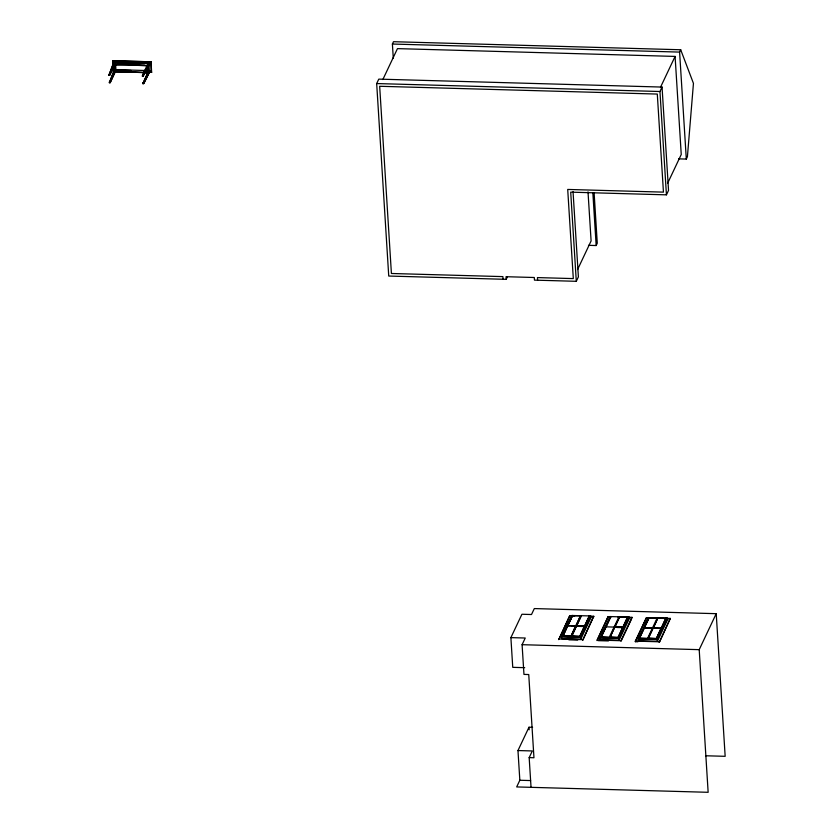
<?xml version="1.0" encoding="UTF-8"?>
<svg xmlns="http://www.w3.org/2000/svg" width="834" height="834" viewBox="0 0 834 834"><rect width="100%" height="100%" fill="white"/><g stroke="black" fill="none" stroke-linecap="round" stroke-linejoin="round"><path stroke-width="1.25" d="M114.988 64.114L109.681 75.321L108.889 75.3L113.872 62.206L115.467 62.248L115.509 62.988M108.889 75.3L113.872 62.206M115.582 64.103L115.978 70.421L110.151 82.754L109.358 82.722L114.341 69.639M109.358 82.722L114.383 70.379M112.757 60.726L113.341 71.286L112.684 60.892L151.058 61.799L112.757 60.726L113.007 64.625M109.681 75.321L115.467 62.248M114.55 64.625L115.488 62.623L148.202 63.54L147.253 65.542A171.554 69.649 -3.6 0 0 114.55 64.625L115.009 72.047A171.554 69.649 -3.6 0 1 144.157 72.735M113.341 71.286L113.247 68.524M117.698 62.613L117.26 64.062L129.228 64.395L129.697 63.394L129.27 62.779L117.938 62.456L117.73 63.061M117.26 64.062L117.938 62.456M110.151 82.754L115.936 69.681M115.009 72.047L115.957 70.046L131.053 70.473M129.228 64.395L129.27 62.779M129.666 62.946L129.197 63.947L117.229 63.613L128.926 63.509M142.353 75.498L148.181 63.165L149.776 63.207L149.818 63.957L143.198 76.259L142.395 76.238L149.776 63.207M142.395 76.238L145.575 69.514M115.259 69.66L150.235 70.64L143.657 83.692L142.864 83.671L148.108 71.714M142.864 83.671L148.16 72.464M147.274 65.907A171.554 69.649 -3.6 0 0 114.571 64.989L113.893 64.969L114.31 71.661L114.988 71.682A171.554 69.649 -3.6 0 1 147.701 72.6L148.379 72.61L149.317 70.619L148.9 63.926M393.294 58.317L392.397 44.035L393.492 41.7L680.7 49.759L693.45 83.379L687.414 156.74L686.309 159.075L678.542 158.856M376.676 83.556L378.772 79.126L662.05 87.07L668.534 190.402L666.439 194.843L570.706 192.154L576.294 281.308L534.458 280.13L534.292 277.503L506.029 276.711L506.196 279.338L388.738 276.044L376.676 83.556L659.955 91.511L662.05 87.07M382.848 79.543L397.464 48.622L675.092 56.42L681.242 154.488L667.711 183.105M506.196 279.338L507.291 277.024M660.476 87.33L675.092 56.42M686.309 159.075L679.595 52.094L680.7 49.759M577.566 269.57L591.097 240.953L588.012 191.851M576.294 281.308L578.389 276.867L573.041 191.591M588.47 245.321L596.164 245.54L597.269 243.205L594.11 192.81M524.711 667.68L512.743 667.336L510.888 637.624L521.928 614.251L531.508 614.522L534.313 608.57L716.218 613.678L725.163 756.313L705.668 755.771M531.039 787.327L529.173 757.616L533.958 757.752L528.746 674.539L523.961 674.404L522.094 644.692L525.243 638.02L510.888 637.624M569.799 615.596L558.79 639.553L569.799 615.596L581.142 615.909M580.798 639.157L580.693 637.405L590.795 616.024L590.899 617.785L580.798 639.157L561.657 638.615L561.543 636.863L571.644 615.492L589.325 615.909L584.603 626.219L576.45 626.042L571.717 636.061L579.713 636.571L584.426 626.261L579.713 636.571M562.502 636.551L572.27 615.555L562.502 636.551L580.047 637.04L589.826 616.045L580.047 637.04M570.936 636.332L575.658 626.011L570.936 636.332L562.94 635.81L567.673 625.792L575.835 625.98L580.547 615.659L575.835 625.98M567.839 625.458L572.572 615.44L567.85 625.75L575.814 625.688M562.96 636.102L567.673 625.792M576.607 625.709L581.35 615.68L576.628 626L584.592 625.927L589.325 615.909M571.738 636.352L576.45 626.042M716.218 613.678L699.205 649.655L708.149 792.3L516.684 786.931L519.832 780.259L517.966 750.548L528.985 727.227L532.582 727.321M593.735 616.263L582.726 640.22L593.735 616.263L588.7 616.128M529.173 757.616L532.321 750.954L517.966 750.548M610.613 616.743L608.09 616.67L597.05 640.043L620.976 640.71L632.026 617.337L618.171 616.951M597.081 640.627L608.09 616.67M599.834 637.937L609.946 616.566L629.086 617.097L629.201 618.859L619.099 640.231L599.948 639.688L599.834 637.937L618.984 638.479L629.086 617.097M600.793 637.624L610.561 616.628L600.793 637.624L609.571 637.874M618.859 617.024L609.227 637.405L601.251 637.176L610.884 616.806M618.004 637.645L622.727 627.335L618.004 637.645L610.008 637.134L614.741 627.116L622.904 627.293L627.616 616.983L622.904 627.293M614.908 626.782L619.641 616.764L614.919 627.074L622.883 627.001M610.029 637.426L614.741 627.116M618.348 638.114L628.117 617.118L618.348 638.114L615.836 638.052M621.017 641.294L631.515 619.089M637.895 641.773L635.372 641.7L635.341 641.117L646.392 617.744L670.317 618.411L659.308 642.368L670.317 618.411M635.372 641.7L646.392 617.744M638.135 639.011L648.237 617.64L667.377 618.182L667.492 619.933L657.39 641.304L638.239 640.762L638.135 639.011L657.275 639.553L667.377 618.182M639.073 638.406L648.852 617.702L639.084 638.698L656.619 638.896L666.408 618.192L656.639 639.198L645.36 638.875M657.15 618.109L647.528 638.479L639.542 638.25L649.175 617.879M656.295 638.719L661.018 628.409L656.295 638.719L648.299 638.208L653.043 628.19L661.195 628.367L665.907 618.057L661.195 628.367M653.22 628.148L657.932 617.838L653.741 627.032M648.32 638.5L653.043 628.19M143.657 83.692L150.235 70.64M149.15 72.131L151.705 72.204L151.131 72.151L150.975 61.966M392.397 44.035L679.595 52.094M113.028 61.435L150.527 62.487M129.353 63.384L144.449 63.801M143.636 70.827L147.41 70.932M119.794 71.307L130.438 71.568M114.612 71.328L129.927 71.755M145.252 72.183L151.632 72.37L151.058 61.799M108.837 74.549L109.64 74.58M109.306 81.982L110.109 82.003M142.812 82.92L143.615 82.941M572.291 615.846L574.793 615.919M618.098 617.129L628.138 617.41M648.873 617.994L663.916 618.421M589.992 616.743L593.766 616.847M608.132 617.254L610.644 617.327M628.283 617.817L632.068 617.921L632.026 617.337M646.423 618.328L648.946 618.401M666.574 618.891L670.359 618.995M653.199 627.856L661.174 628.075M572.249 626.209L575.668 626.313M576.471 626.334L584.446 626.553M617.045 627.47L622.748 627.627M651.125 628.429C628.158 627.637 669.233 628.138 644.442 627.898M562.94 635.81L570.915 636.04M571.717 636.061L579.693 636.279M610.008 637.134L617.984 637.353M648.299 638.208L656.285 638.427M562.481 636.259L580.037 636.749M600.772 637.332L618.328 637.822M561.543 636.863L580.693 637.405M558.749 638.969L582.685 639.636M635.341 641.117L659.277 641.784M568.861 639.834L577.681 640.085M598.343 640.658L608.424 640.939M522.094 644.692L699.205 649.655M519.832 780.259L530.601 780.561M659.955 91.511L666.439 194.843M657.275 639.553L657.39 641.304M648.237 617.64L648.341 619.391M647.528 638.479L639.542 638.25M592.838 192.571L596.164 245.54M618.984 638.479L619.099 640.231M613.949 627.095L606.151 626.824M609.946 616.566L610.05 618.317M609.227 637.405L601.251 637.176M537.607 280.224L537.44 277.586L573.302 278.598L567.714 189.443L663.447 192.133L657.296 94.065L379.668 86.277L391.407 273.489L502.892 276.617L503.058 279.254M528.985 727.227L529.152 729.813M148.181 63.165L148.223 63.905M148.025 67.043L148.379 72.61M147.347 67.022L147.722 72.965A171.554 69.649 -3.6 0 0 145.053 72.787M143.146 75.519L143.198 76.259"/></g></svg>
